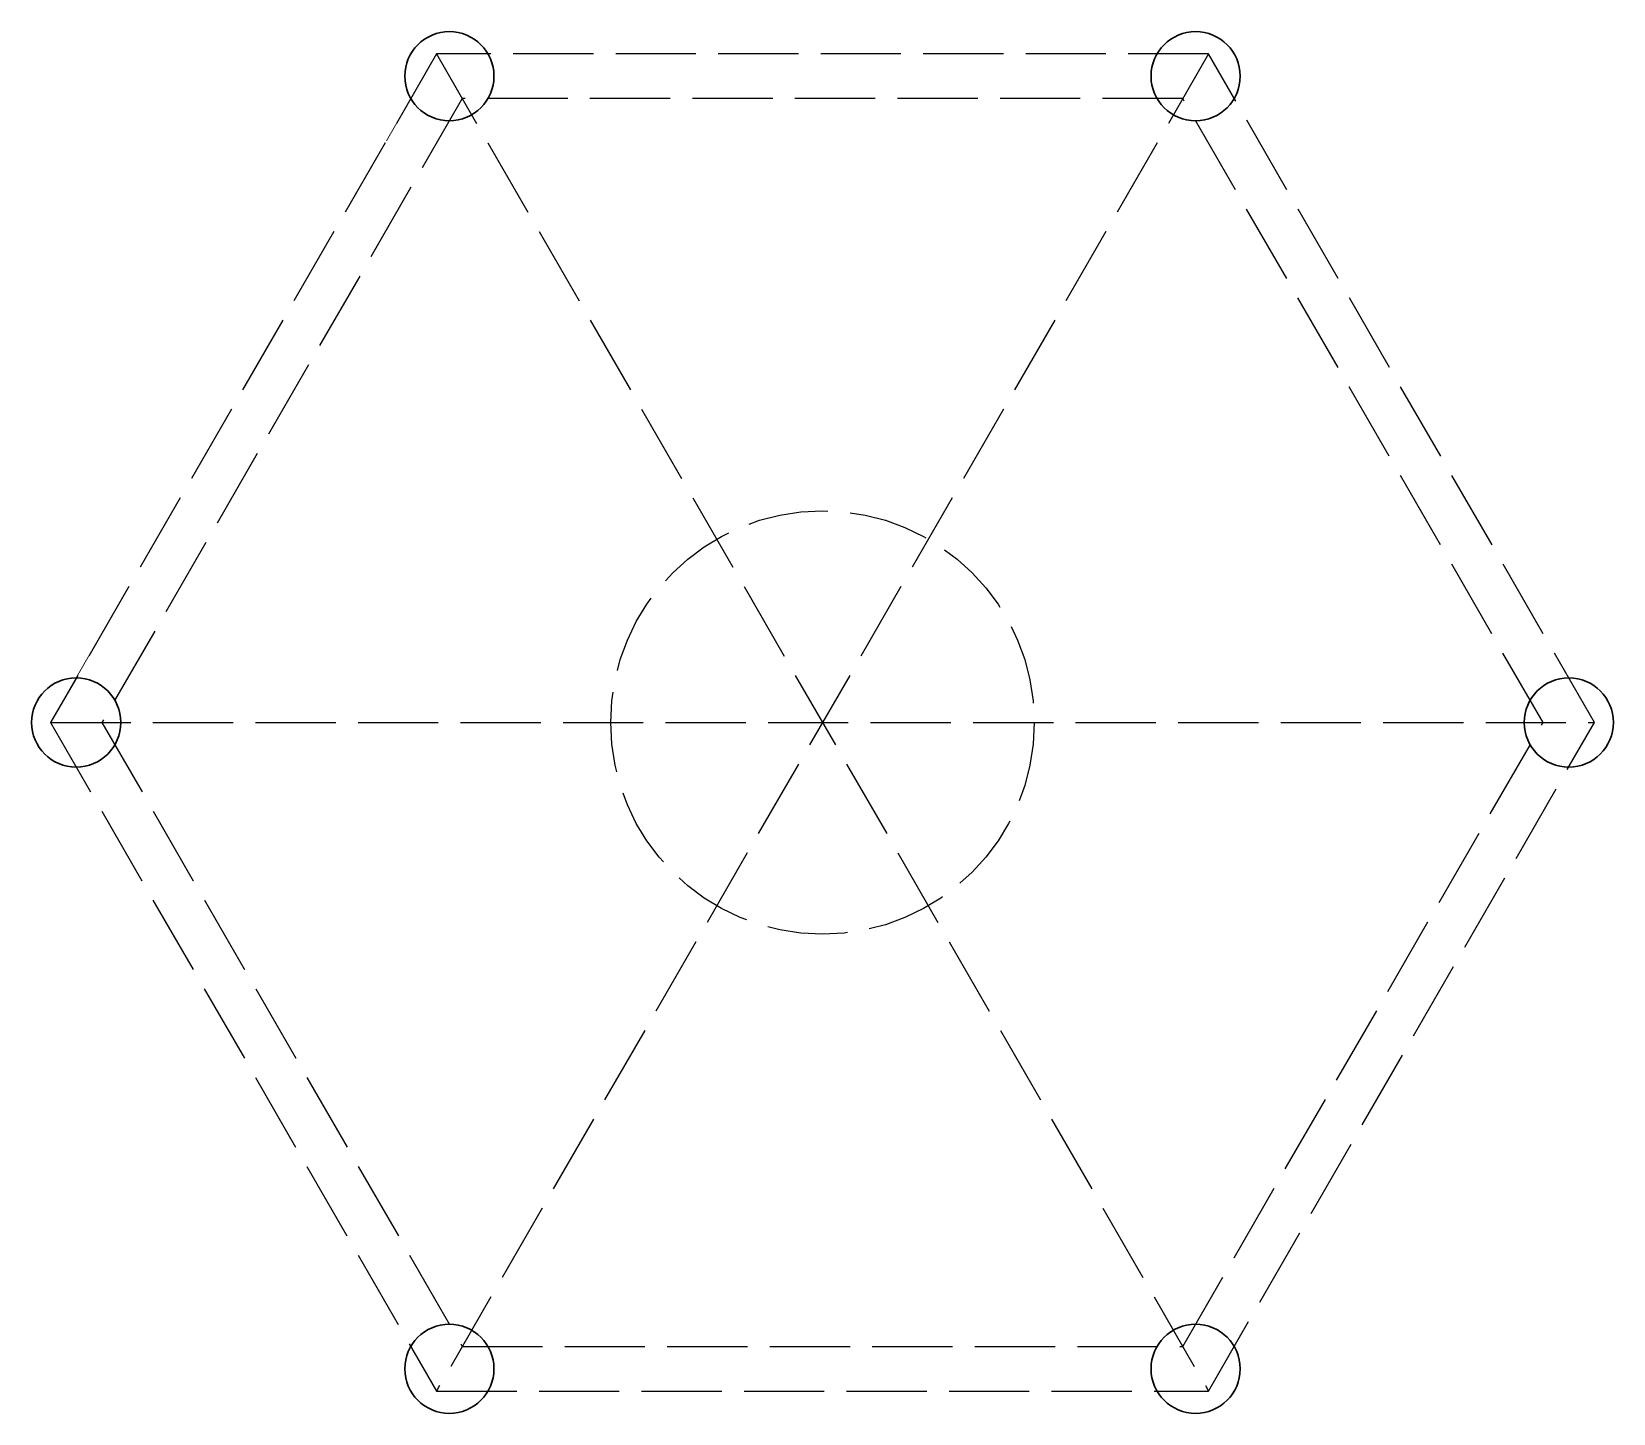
# Model space of a CAD drawing. Header units: metres. Extents: x -109 to 591, y -5 to 592.
# Drawn here: x 507.58 to 514.68, y -3.34 to 2.86 of the extents above; entities that cross this region are included whole.
import ezdxf

# ---------------------------------------------------------------- set-up
doc = ezdxf.new("R2010")
doc.units = ezdxf.units.M
doc.header["$LTSCALE"] = 0.03
doc.linetypes.add('ACAD_ISO02W100', pattern=[15, 12, -3])
doc.layers.add('HATCH SECCION', color=8, linetype='Continuous', lineweight=5)
doc.layers.add('Muro bajo', color=7, linetype='Continuous', lineweight=30)
doc.layers.add('Proyeccion', color=8, linetype='ACAD_ISO02W100')

msp = doc.modelspace()

# ---------------------------------------------------------------- linework, layer by layer
at = {"layer": 'HATCH SECCION', "color": 1}
for p, q in [((509.3975, 2.757), (509.1725, 2.3673)), ((507.6654, -0.243), (507.8904, 0.1467))]:
    msp.add_line(p, q, dxfattribs=at)
at = {"layer": 'Muro bajo'}
for centre in [(509.4552, 2.657), (512.8038, 2.657), (507.7809, -0.243), (514.4782, -0.243), (509.4552, -3.143), (512.8038, -3.143)]:
    msp.add_circle(centre, 0.2, dxfattribs=at)
at = {"layer": 'Proyeccion'}
for p, q in [((509.3975, 2.757), (512.8616, -3.243)), ((512.8616, 2.757), (509.3975, -3.243)), ((507.6654, -0.243), (514.5936, -0.243))]:
    msp.add_line(p, q, dxfattribs=at)
for points in [[(509.3975, 2.757), (507.6654, -0.243), (509.3975, -3.243), (512.8616, -3.243), (514.5936, -0.243), (512.8616, 2.757)], [(509.513, 2.557), (507.8964, -0.243), (509.513, -3.043), (512.7461, -3.043), (514.3627, -0.243), (512.7461, 2.557)]]:
    msp.add_lwpolyline(points, close=True, dxfattribs=at)
msp.add_circle((511.1295, -0.243), 0.95, dxfattribs=at)

doc.saveas('drawing.dxf')
